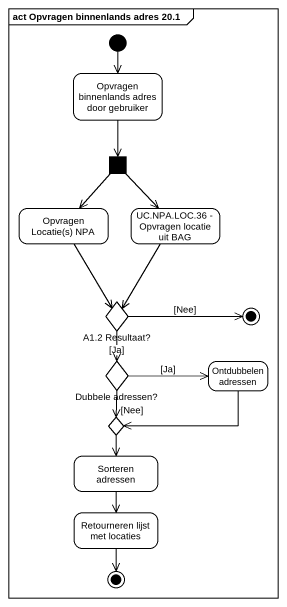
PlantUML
@startuml
mainframe act Opvragen binnenlands adres 20.1
hide empty description
state "Opvragen binnenlands adres door gebruiker" as Opvragen_binnenlands_adres
state fork1 <<fork>>
state "Opvragen Locatie(s) NPA" as Opvragen_Locatie_s_NPA
state "UC.NPA.LOC.36 - Opvragen locatie uit BAG" as UC_NPA_LOC_36_Opvragen
state "A1.2 Resultaat?" as A1_2_Resultaat <<choice>>
state final1 <<end>>
state "Dubbele adressen?" as Dubbele_adressen <<choice>>
state "Ontdubbelen adressen" as Ontdubbelen_adressen
state choice1 <<choice>>
state "Sorteren adressen" as Sorteren_adressen
state "Retourneren lijst met locaties" as Retourneren_lijst_met
state final2 <<end>>
[*] --> Opvragen_binnenlands_adres
Opvragen_binnenlands_adres --> fork1
fork1 --> Opvragen_Locatie_s_NPA
fork1 --> UC_NPA_LOC_36_Opvragen
Opvragen_Locatie_s_NPA --> A1_2_Resultaat
UC_NPA_LOC_36_Opvragen --> A1_2_Resultaat
A1_2_Resultaat -right-> final1 : [Nee]
A1_2_Resultaat --> Dubbele_adressen : [Ja]
Dubbele_adressen -right-> Ontdubbelen_adressen : [Ja]
Dubbele_adressen --> choice1 : [Nee]
Ontdubbelen_adressen -left-> choice1
choice1 --> Sorteren_adressen
Sorteren_adressen --> Retourneren_lijst_met
Retourneren_lijst_met --> final2
@enduml
